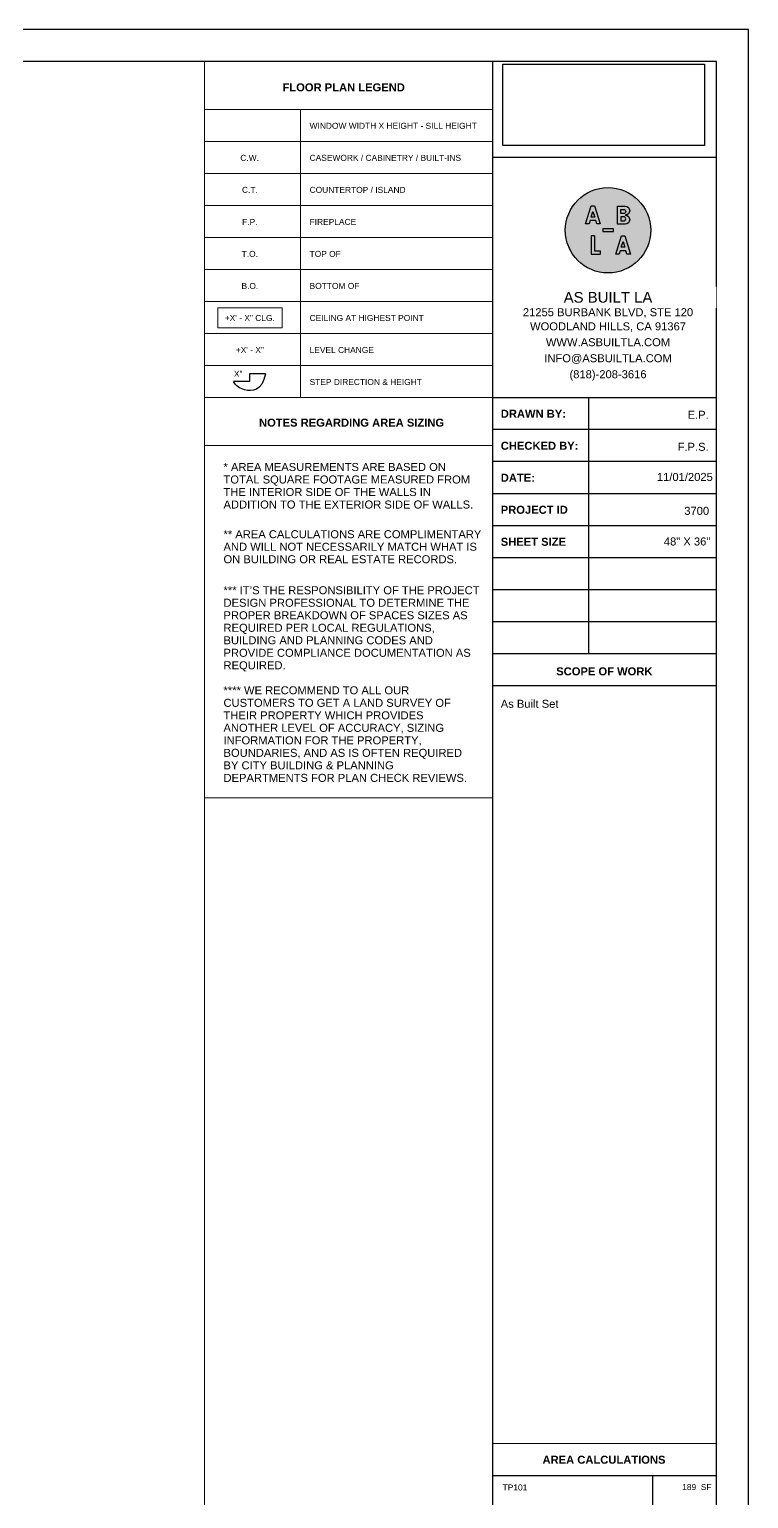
# Model space of a CAD drawing. Header units: inches. Extents: x -2078 to 106214, y -964 to 6385.
# Drawn here: x 56559 to 57278, y 3764 to 5233 of the extents above; entities that cross this region are included whole.
import ezdxf

# ---------------------------------------------------------------- set-up
doc = ezdxf.new("R2010")
doc.units = ezdxf.units.IN
doc.header["$MEASUREMENT"] = 0
doc.set_wipeout_variables(frame=1)
for name, color, linetype, lineweight in [('A-ANNO', 2, 'Continuous', 5), ('A-DETAIL-2', 20, 'Continuous', 25), ('A-DETAIL-3', 40, 'Continuous', 15)]:
    doc.layers.add(name, color=color, linetype=linetype, lineweight=lineweight)
doc.layers.add('A-HATCH', color=9, linetype='Continuous')
doc.layers.add('A-TB', color=7, linetype='Continuous')
doc.styles.add('Arial_3', font='arial.ttf', dxfattribs={"height": 0.125})
doc.styles.add('Arial_4', font='arial.ttf', dxfattribs={"height": 3})
doc.styles.add('Arial_6', font='arial.ttf', dxfattribs={"height": 0.09375})
doc.styles.add('Arial_B_2', font='arialbd.ttf', dxfattribs={"height": 0.125})
doc.styles.add('Arial_B_3', font='arialbd.ttf', dxfattribs={"height": 0.0625})
doc.styles.add('JC', font='arial.ttf', dxfattribs={"height": 0.125})
picture_1 = doc.add_image_def('image1.png', size_in_pixel=(151, 61))

# ---------------------------------------------------------------- blocks, each defined once
blk = doc.blocks.new('JC_TB_48x36 - JC_TB_4836-1441736-Floor Plans')
at = {"layer": 'A-TB'}
for p, q in [((47.997, 24.012), (-0.003, 24.012)), ((47.997, -11.988), (47.997, 24.012)), ((47.497, 23.512), (0.747, 23.512)), ((47.497, 18.262), (43.997, 18.262)), ((47.497, 17.762), (43.997, 17.762)), ((47.497, 17.262), (43.997, 17.262)), ((47.497, 16.762), (43.997, 16.762)), ((47.497, 16.262), (43.997, 16.262)), ((47.497, 15.762), (43.997, 15.762)), ((47.497, 15.262), (43.997, 15.262)), ((47.497, 14.762), (43.997, 14.762)), ((47.497, 14.262), (43.997, 14.262)), ((47.497, 13.762), (43.997, 13.762))]:
    blk.add_line(p, q, dxfattribs=at)
at = {"layer": 'A-TB', "char_height": 0.125, "attachment_point": 1, "bg_fill": 3, "box_fill_scale": 1.25, "bg_fill_color": 256, "bg_fill_true_color": 13158600, "bg_fill_transparency": 0}
for s, insert, width, style in [('DRAWN BY:', (44.126, 18.073), 1.22463, 'Arial_B_2'), ('CHECKED BY:', (44.126, 17.573), 1.4645, 'Arial_B_2'), ('DATE:', (44.126, 17.073), 0.63441, 'Arial_B_2'), ('PROJECT ID', (44.126, 16.573), 1.26566, 'Arial_B_2'), ('SHEET SIZE', (44.126, 16.073), 1.23725, 'Arial_B_2'), ('48" X 36"', (46.673, 16.078), 0.87428, 'Arial_3'), ('SCOPE OF WORK', (44.992, 14.05), 1.82747, 'Arial_B_2')]:
    blk.add_mtext(s, dxfattribs=dict(at, insert=insert, width=width, style=style))
at = {"layer": 'A-TB'}
for p, q in [((43.997, 23.512), (43.997, -11.488)), ((47.497, -11.488), (47.497, 23.512)), ((45.497, 18.262), (45.497, 14.262))]:
    blk.add_line(p, q, dxfattribs=at)
blk = doc.blocks.new('Logo - ABLA - CAD Format')
at = {"layer": 'A-HATCH', "true_color": 0xc9ee63}
h = blk.add_hatch(color=71, dxfattribs=at)
h.dxf.hatch_style = 1
h.paths.add_polyline_path([(-0.707, 0.887), (-0.79, 0.617), (-0.624, 0.617)], flags=0)
h.paths.add_polyline_path([(0.595, 0.782), (0.736, 0.782, 1), (0.736, 0.977), (0.595, 0.977)], flags=0)
h.paths.add_polyline_path([(0.595, 0.438), (0.736, 0.438, 1), (0.736, 0.632), (0.595, 0.632)], flags=0)
h.paths.add_polyline_path([(0.624, -0.797), (0.79, -0.797), (0.707, -0.527)], flags=0)
h.paths.add_polyline_path([(-2, 0, 1), (2, 0, 1)])
h.paths.add_polyline_path([(0.803, 0.283), (0.44, 0.283), (0.44, 1.132), (0.803, 1.132, -1), (0.803, 0.707, -1)], flags=16)
h.paths.add_polyline_path([(0.736, 0.438), (0.595, 0.438), (0.595, 0.632), (0.736, 0.632, -1)], flags=0)
h.paths.add_polyline_path([(0.787, -0.267), (1.048, -1.116), (0.888, -1.116), (0.839, -0.957), (0.575, -0.957), (0.526, -1.116), (0.367, -1.116), (0.627, -0.267)], flags=16)
h.paths.add_polyline_path([(0.736, 0.782), (0.595, 0.782), (0.595, 0.977), (0.736, 0.977, -1)], flags=0)
h.paths.add_polyline_path([(0.707, -0.527), (0.79, -0.797), (0.624, -0.797)], flags=0)
h.paths.add_polyline_path([(0.25, 0.062), (0.25, -0.062), (-0.25, -0.062), (-0.25, 0.062)], flags=16)
h.paths.add_polyline_path([(-0.367, 0.298), (-0.526, 0.298), (-0.575, 0.458), (-0.839, 0.458), (-0.888, 0.298), (-1.048, 0.298), (-0.787, 1.147), (-0.627, 1.147)], flags=16)
h.paths.add_polyline_path([(-0.627, -0.267), (-0.627, -0.957), (-0.367, -0.957), (-0.367, -1.116), (-0.787, -1.116), (-0.787, -0.267)], flags=16)
h.paths.add_polyline_path([(-0.624, 0.617), (-0.79, 0.617), (-0.707, 0.887)], flags=0)
at = {"layer": 'A-HATCH'}
h = blk.add_hatch(color=250, dxfattribs=at)
h.dxf.hatch_style = 1
h.paths.add_polyline_path([(-0.627, 1.147), (-0.787, 1.147), (-1.048, 0.298), (-0.888, 0.298), (-0.839, 0.458), (-0.575, 0.458), (-0.526, 0.298), (-0.367, 0.298)])
h.paths.add_polyline_path([(-0.624, 0.617), (-0.79, 0.617), (-0.707, 0.887)], flags=16)
h.paths.add_polyline_path([(0.44, 0.283), (0.803, 0.283, 1), (0.803, 0.707, 1), (0.803, 1.132), (0.44, 1.132)])
h.paths.add_polyline_path([(0.595, 0.438), (0.595, 0.632), (0.736, 0.632, -1), (0.736, 0.438)], flags=16)
h.paths.add_polyline_path([(0.595, 0.782), (0.595, 0.977), (0.736, 0.977, -1), (0.736, 0.782)], flags=16)
h.paths.add_polyline_path([(0.367, -1.116), (0.526, -1.116), (0.575, -0.957), (0.839, -0.957), (0.888, -1.116), (1.048, -1.116), (0.787, -0.267), (0.627, -0.267)])
h.paths.add_polyline_path([(0.707, -0.527), (0.79, -0.797), (0.624, -0.797)], flags=16)
h.paths.add_polyline_path([(0.25, -0.062), (0.25, 0.062), (-0.25, 0.062), (-0.25, -0.062)])
h.paths.add_polyline_path([(-0.787, -1.116), (-0.367, -1.116), (-0.367, -0.957), (-0.627, -0.957), (-0.627, -0.267), (-0.787, -0.267)])
at = {"layer": 'A-HATCH', "true_color": 0xc9ee63}
h = blk.add_hatch(color=71, dxfattribs=at)
h.dxf.hatch_style = 1
h.paths.add_polyline_path([(-0.707, 0.887), (-0.79, 0.617), (-0.624, 0.617)])
h.paths.add_polyline_path([(0.736, 0.782, 1), (0.736, 0.977), (0.595, 0.977), (0.595, 0.782)])
h.paths.add_polyline_path([(0.595, 0.632), (0.595, 0.438), (0.736, 0.438, 1), (0.736, 0.632)])
h.paths.add_polyline_path([(0.624, -0.797), (0.79, -0.797), (0.707, -0.527)])
blk.add_circle((0, 0), 2)
at = {"layer": 'A-HATCH', "color": 250}
for points in [[(-0.627, 1.147), (-0.367, 0.298), (-0.526, 0.298), (-0.575, 0.458), (-0.839, 0.458), (-0.888, 0.298), (-1.048, 0.298), (-0.787, 1.147)], [(-0.707, 0.887), (-0.624, 0.617), (-0.79, 0.617)], [(0.25, 0.062), (-0.25, 0.062), (-0.25, -0.062), (0.25, -0.062)], [(0.787, -0.267), (1.048, -1.116), (0.888, -1.116), (0.839, -0.957), (0.575, -0.957), (0.526, -1.116), (0.367, -1.116), (0.627, -0.267)], [(0.707, -0.527), (0.79, -0.797), (0.624, -0.797)]]:
    blk.add_lwpolyline(points, close=True, dxfattribs=at)
for points in [[(0.803, 0.707, -1), (0.803, 0.283), (0.44, 0.283), (0.44, 1.132), (0.803, 1.132, -1)], [(0.595, 0.977), (0.736, 0.977, -1), (0.736, 0.782), (0.595, 0.782)], [(0.595, 0.438), (0.736, 0.438, 1), (0.736, 0.632), (0.595, 0.632)]]:
    blk.add_lwpolyline(points, format="xyb", close=True, dxfattribs=at)
for points in [[(-0.787, -0.267), (-0.787, -1.116), (-0.367, -1.116)], [(-0.627, -0.267), (-0.787, -0.267)], [(-0.627, -0.267), (-0.627, -0.957), (-0.367, -0.957)], [(-0.367, -0.957), (-0.367, -1.116)]]:
    blk.add_lwpolyline(points, dxfattribs=at)
blk = doc.blocks.new('TB-INFO-ABLA')
blk.add_wipeout([(168, 180), (168, 0), (0, 0), (0, 180)])
blk.add_wipeout([(168, 180), (168, 0), (0, 0), (0, 180)])
at = {"xscale": 16, "yscale": 16, "zscale": 16}
blk.add_blockref('Logo - ABLA - CAD Format', (86.6, 125.4), dxfattribs=at)
at = {"char_height": 6, "width": 168.619, "attachment_point": 2, "style": 'JC', "bg_fill": 2}
for s, insert in [('21255 BURBANK BLVD, STE 120', (86.6, 67)), ('(818)-208-3616', (86.6, 20.5))]:
    blk.add_mtext(s, dxfattribs=dict(at, insert=insert))
for s, insert in [('WOODLAND HILLS, CA 91367', (86.6, 56.4)), ('INFO@ASBUILTLA.COM', (86.6, 32.5))]:
    blk.add_mtext(s, dxfattribs=dict(at, insert=insert))
at = {"insert": (86.6, 44.5), "char_height": 6, "width": 168.619, "attachment_point": 2, "style": 'JC', "bg_fill": 2}
blk.add_mtext('WWW.ASBUILTLA.COM', dxfattribs=at)
blk.add_lwpolyline([(168, 180), (0, 180), (0, 0), (168, 0)], close=True)
at = {"insert": (86.6, 75.1), "char_height": 8, "width": 154.347, "attachment_point": 5, "style": 'JC', "bg_fill": 2}
blk.add_mtext('AS BUILT LA ', dxfattribs=at)

msp = doc.modelspace()

# ---------------------------------------------------------------- texts
at = {"layer": 'A-ANNO', "lineweight": 50, "char_height": 8, "attachment_point": 1}
for s, insert, width, style in [('FLOOR PLAN LEGEND', (56812.011, 5178.754), 147.46, 'Arial_B_3'), ('NOTES REGARDING AREA SIZING', (56788.529, 4843.628), 221.998, 'Arial_B_3'), ('* AREA MEASUREMENTS ARE BASED ON ', (56753.029, 4799.303), 273.508, 'Arial_4'), ('TOTAL SQUARE FOOTAGE MEASURED FROM ', (56753.029, 4786.803), 302.394, 'Arial_4'), ('THE INTERIOR SIDE OF THE WALLS IN ', (56753.029, 4774.303), 256.136, 'Arial_4'), ('ADDITION TO THE EXTERIOR SIDE OF WALLS.', (56753.029, 4761.803), 303.202, 'Arial_4'), ('** AREA CALCULATIONS ARE COMPLIMENTARY ', (56753.029, 4732.106), 315.928, 'Arial_4'), ('AND WILL NOT NECESSARILY MATCH WHAT IS ', (56753.029, 4719.606), 312.09, 'Arial_4'), ('ON BUILDING OR REAL ESTATE RECORDS.', (56753.029, 4707.106), 283.002, 'Arial_4'), ('*** IT', (56753.029, 4676.108), 31.714, 'Arial_4'), ('’', (56779.196, 4676.108), 3.03, 'Arial_4'), ('S THE RESPONSIBILITY OF THE PROJECT ', (56781.696, 4676.108), 279.972, 'Arial_4'), ('DESIGN PROFESSIONAL TO DETERMINE THE ', (56753.029, 4663.608), 301.99, 'Arial_4'), ('PROPER BREAKDOWN OF SPACES SIZES AS ', (56753.029, 4651.108), 300.98, 'Arial_4'), ('REQUIRED PER LOCAL REGULATIONS, ', (56753.029, 4638.608), 259.57, 'Arial_4'), ('BUILDING AND PLANNING CODES AND ', (56753.029, 4626.108), 257.146, 'Arial_4'), ('PROVIDE COMPLIANCE DOCUMENTATION AS ', (56753.029, 4613.608), 303, 'Arial_4'), ('REQUIRED.', (56753.029, 4601.108), 75.144, 'Arial_4'), ('**** WE RECOMMEND TO ALL OUR ', (56753.029, 4576.111), 228.866, 'Arial_4'), ('CUSTOMERS TO GET A LAND SURVEY OF ', (56753.029, 4563.611), 279.366, 'Arial_4'), ('ANOTHER LEVEL OF ACCURACY, SIZING ', (56753.029, 4538.611), 271.084, 'Arial_4'), ('THEIR PROPERTY WHICH PROVIDES ', (56753.029, 4551.111), 246.844, 'Arial_4'), ('INFORMATION FOR THE PROPERTY, ', (56753.029, 4526.111), 243.814, 'Arial_4'), ('BOUNDARIES, AND AS IS OFTEN REQUIRED ', (56753.029, 4513.611), 293.102, 'Arial_4'), ('BY CITY BUILDING & PLANNING ', (56753.029, 4501.111), 210.282, 'Arial_4'), ('DEPARTMENTS FOR PLAN CHECK REVIEWS.', (56753.029, 4488.611), 295.728, 'Arial_4')]:
    msp.add_mtext(s, dxfattribs=dict(at, insert=insert, width=width, style=style))
at = {"layer": 'A-ANNO', "char_height": 6, "attachment_point": 1, "style": 'Arial_6'}
for s, insert, width in [('WINDOW WIDTH X HEIGHT - SILL HEIGHT', (56839.088, 5139.28), 205.232), ('C.W.', (56769.829, 5107.28), 23.23), ('CASEWORK / CABINETRY / BUILT-INS', (56839.088, 5107.28), 185.436), ('C.T.', (56771.495, 5075.28), 19.392), ('COUNTERTOP / ISLAND', (56839.088, 5075.28), 117.766), ('F.P.', (56771.662, 5043.28), 18.786), ('FIREPLACE', (56839.088, 5043.28), 56.964), ('T.O.', (56771.162, 5011.28), 19.998), ('TOP OF', (56839.088, 5011.28), 38.38), ('B.O.', (56770.995, 4979.28), 20.604), ('BOTTOM OF ', (56839.088, 4979.28), 64.236), ('+X\' - X" CLG.', (56754.335, 4947.28), 61.004), ('CEILING AT HIGHEST POINT', (56839.088, 4947.28), 139.38), ('+X\' - X"', (56765.329, 4915.28), 34.138), ('LEVEL CHANGE', (56839.088, 4915.28), 78.982), ('X"', (56763.413, 4891.438), 10.302), ('STEP DIRECTION & HEIGHT', (56839.088, 4883.28), 137.36)]:
    msp.add_mtext(s, dxfattribs=dict(at, insert=insert, width=width))
at = {"layer": 'A-TB', "char_height": 8, "attachment_point": 1, "style": 'Arial_3', "bg_fill": 3, "box_fill_scale": 1.25, "bg_fill_color": 256, "bg_fill_true_color": 13158600, "bg_fill_transparency": 0}
for s, insert, width in [('E.P.', (57216.899, 4851.482), 25.856), ('F.P.S.', (57206.896, 4819.482), 37.976), ('3700', (57213.573, 4755.482), 29.896), ('As Built Set', (57030.12, 4562.649), 70.498)]:
    msp.add_mtext(s, dxfattribs=dict(at, insert=insert, width=width))

# ---------------------------------------------------------------- next in the draw order: block references
at = {"layer": 'A-TB', "xscale": 64, "yscale": 64, "zscale": 64}
msp.add_blockref('JC_TB_48x36 - JC_TB_4836-1441736-Floor Plans', (54206.08, 3695.863), dxfattribs=at)

# ---------------------------------------------------------------- next in the draw order: linework, layer by layer
at = {"layer": 'A-ANNO', "flags": 128}
msp.add_lwpolyline([(56747.382, 4954.233), (56811.68, 4954.233), (56811.68, 4934.317), (56747.382, 4934.317)], close=True, dxfattribs=at)
at = {"layer": 'A-DETAIL-2'}
for p, q in [((56778.992, 4880.724), (56762.992, 4880.724)), ((56794.992, 4888.555), (56778.992, 4888.555)), ((56778.992, 4888.555), (56778.992, 4880.724)), ((57021.88, 3787.397), (57245.88, 3787.397)), ((57181.88, 3787.397), (57181.88, 3376.663))]:
    msp.add_line(p, q, dxfattribs=at)
msp.add_open_spline([(56794.992, 4888.555), (56791.497, 4870.574), (56773.793, 4870.574), (56765.552, 4875.974), (56762.992, 4880.724)], degree=3, knots=[0, 0, 0, 0, 0.0199103671, 0.0342127174, 0.0342127174, 0.0342127174, 0.0342127174], dxfattribs=at)
at = {"layer": 'A-DETAIL-3', "lineweight": 9}
for p, q in [((56733.88, 5200.663), (56733.88, 4864.663)), ((56733.88, 5200.663), (56733.88, 2960.663)), ((57021.88, 5152.663), (56733.88, 5152.663)), ((56829.88, 5152.663), (56829.88, 4864.663)), ((57021.88, 5120.663), (56733.88, 5120.663)), ((56733.88, 4864.663), (56733.88, 4464.663)), ((56733.88, 4816.663), (57021.88, 4816.663)), ((56733.88, 4464.663), (57021.88, 4464.663)), ((57245.88, 3819.397), (57021.88, 3819.397)), ((57021.88, 3819.397), (57021.88, 3376.663)), ((57245.88, 3376.663), (57245.88, 3819.397))]:
    msp.add_line(p, q, dxfattribs=at)

# ---------------------------------------------------------------- next in the draw order: block references
at = {"xscale": 1.333333333333346, "yscale": 1.333333333333346, "zscale": 1.333333333333346}
msp.add_blockref('TB-INFO-ABLA', (57021.88, 4864.663), dxfattribs=at)

# ---------------------------------------------------------------- next in the draw order: texts
at = {"layer": 'A-ANNO', "lineweight": 50, "insert": (57071.882, 3807.115), "char_height": 8, "width": 145.844, "attachment_point": 1, "style": 'Arial_B_3'}
msp.add_mtext('AREA CALCULATIONS', dxfattribs=at)
at = {"layer": 'A-ANNO', "char_height": 6, "attachment_point": 1, "style": 'Arial_6'}
for s, insert, width in [('TP101', (57031.998, 3778.391), 35.35), ('189  SF', (57211.481, 3778.802), 35.754)]:
    msp.add_mtext(s, dxfattribs=dict(at, insert=insert, width=width))
at = {"layer": 'A-TB', "insert": (57186.179, 4789.351), "char_height": 8, "width": 52.52, "attachment_point": 1, "style": 'Arial_3', "bg_fill": 2}
msp.add_mtext('11/01/2025', dxfattribs=at)

# ---------------------------------------------------------------- next in the draw order: pictures from other files: only their frames are drawn
at = {"color": 7, "true_color": 0xffffff}
image = msp.add_image(picture_1, insert=(57032.25, 5116.539), size_in_units=(201.555, 81.423), dxfattribs=at)
image.dxf.flags = 15

# ---------------------------------------------------------------- next in the draw order: linework, layer by layer
at = {"layer": 'A-DETAIL-3', "lineweight": 9}
for p, q in [((57021.88, 5088.663), (56733.88, 5088.663)), ((57021.88, 5056.663), (56733.88, 5056.663)), ((57021.88, 5024.663), (56733.88, 5024.663)), ((57021.88, 4992.663), (56733.88, 4992.663)), ((57021.88, 4960.663), (56733.88, 4960.663)), ((57021.88, 4928.663), (56733.88, 4928.663)), ((57021.88, 4896.663), (56733.88, 4896.663)), ((57021.88, 4864.663), (56733.88, 4864.663)), ((57021.88, 4864.663), (56733.88, 4864.663))]:
    msp.add_line(p, q, dxfattribs=at)

doc.saveas('drawing.dxf')
